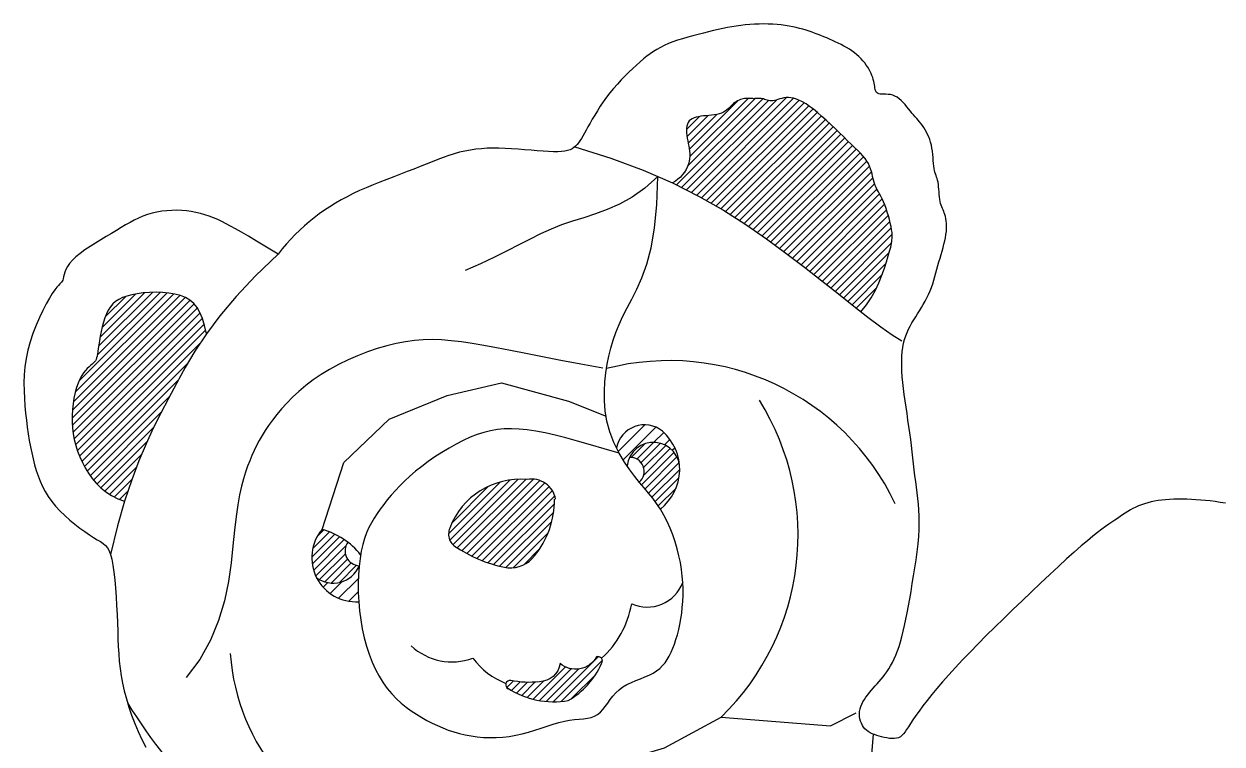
# Model space of a CAD drawing. Header units: millimetres. Extents: x 6388 to 59789, y -18725 to 8137.
# Drawn here: x 40283.4 to 40556.2, y -16381.7 to -16217.7 of the extents above; entities that cross this region are included whole.
import ezdxf

# ---------------------------------------------------------------- set-up
doc = ezdxf.new("R2010")
doc.units = ezdxf.units.MM
pattern_1 = [(45, (-152.8320806000847, 290.8701644989051), (-0.8624439988776083, 0.8624439988776086), [])]
pattern_2 = [(45, (-152.8320806000847, 290.8701644989051), (-1.509276998035815, 1.509276998035815), [])]

# ---------------------------------------------------------------- blocks, each defined once
blk = doc.blocks.new('A$C1FBB05FF')
h = blk.add_hatch()
h.set_pattern_fill('ANSI31', color=256, scale=9.75744, style=0)
h.set_pattern_definition(pattern_1)
h.paths.add_polyline_path([(224.5822973137037, 678.8932150138935), (229.2866271657331, 675.6317440631974), (233.7103172070856, 672.3713268017818), (237.9216092732895, 669.149927255341), (241.9167478840027, 666.0203426160442), (245.6739782298973, 663.0390783676994), (249.1715455016674, 660.2626399940782), (250.7796201958263, 659.0050864865261), (252.0476361723631, 660.5395886216938), (253.1498299171872, 662.1824980444362), (254.0994956349314, 663.8871754980573), (254.909927530236, 665.6069817258467), (255.5944198077414, 667.2952774711084), (256.1662666720731, 668.9054234771247), (256.6387623278715, 670.3907804871997), (257.0252009797769, 671.7047092446301), (257.337289673138, 672.8146596819352), (257.5803868161529, 673.7444384885457), (257.7582636577645, 674.5319415431222), (257.8746914468793, 675.2150647243252), (257.9334414324258, 675.8317039108006), (257.9382848633322, 676.4197549812088), (257.8929929885198, 677.0171138142105), (257.8013370569097, 677.661676288466), (257.6672731798899, 678.3815503601581), (257.4954969187093, 679.1656922955881), (257.2908886970836, 679.9932704386156), (257.0583289387214, 680.8434531330568), (256.8026980673385, 681.6954087227568), (256.5288765066507, 682.5283055515683), (256.2417446803593, 683.3213119633219), (255.9461830121945, 684.0535963018556), (255.6470719267381, 684.7101627304146), (255.3492918520787, 685.2993586898447), (255.0577232171781, 685.8353674404134), (254.7772464510199, 686.3323722423738), (254.5127419825512, 686.8045563559936), (254.2690902407558, 687.2661030415111), (254.051171654588, 687.731195559194), (253.8638666530242, 688.21401716931), (253.7090238843448, 688.7255008008287), (253.5763648741486, 689.2635780575947), (253.4525793673383, 689.8229302121908), (253.3243571088387, 690.3982385371637), (253.1783878435599, 690.9841843051036), (253.0013613164047, 691.5754487885788), (252.7799672722904, 692.1667132601651), (252.5008954561345, 692.7526589924164), (252.1531279331466, 693.3306266201398), (251.7348160498004, 693.9085942270394), (251.2464034728473, 694.4971992590581), (250.6883338690459, 695.1070791621387), (250.0610509051767, 695.7488713821949), (249.364998247991, 696.4332133651842), (248.6006195642403, 697.1707425570567), (247.7683585207269, 697.9720964037042), (246.8711729466231, 698.8423720162245), (245.9220773209454, 699.7645051661602), (244.9366002851239, 700.7158912901941), (243.9302704806178, 701.6739258249945), (242.91861654885, 702.6160042072588), (241.9171671312724, 703.519521873648), (240.9414508693299, 704.3618742608523), (240.0069964044669, 705.1204568055473), (239.1262266503545, 705.7772449535769), (238.2991416096193, 706.3325341874952), (237.5226355571358, 706.7911999990174), (236.793602767757, 707.1581178798588), (236.1089375163501, 707.4381633217345), (235.4655340777754, 707.6362118163597), (234.8602867269074, 707.757138855457), (234.2900897385989, 707.8058199307488), (233.7520592254805, 707.7888295704543), (233.2441986512131, 707.7195384489387), (232.7647333172135, 707.6130162770496), (232.3118885249205, 707.484332765649), (231.8838895757362, 707.3485576256135), (231.4789617710994, 707.220760567805), (231.0953304124341, 707.116011303071), (230.7312208011499, 707.0493795422954), (230.384932183144, 707.0317243418176), (230.0550595821333, 707.0570621399893), (229.7402719663078, 707.1151987206249), (229.4392383038648, 707.1959398675535), (229.1506275629727, 707.2890913646115), (228.8731087118285, 707.3844589956134), (228.6053507186152, 707.4718485443955), (228.34602255153, 707.5410657947868), (228.0937931796216, 707.5845020202178), (227.84733157546, 707.6048904525596), (227.6053067124958, 707.6075498133068), (227.3663875641505, 707.5977988239247), (227.1292431038819, 707.580956205893), (226.8925423051187, 707.5623406807135), (226.6549541413115, 707.5472709698442), (226.4151475858889, 707.5410657947868), (226.1718655585137, 707.547344840983), (225.9241467636821, 707.5629316497652), (225.6711038521025, 707.5829507264498), (225.4118494744907, 707.6025265763528), (225.1454962815624, 707.6167837047615), (224.8711569240186, 707.6208466170065), (224.587944052575, 707.6098398183894), (224.2949703179402, 707.5788878142121), (223.9919399379069, 707.5238538211051), (223.6809233985114, 707.4435559009653), (223.3645827528744, 707.3375508269964), (223.045580054124, 707.2053953724171), (222.7265773553736, 707.046646310424), (222.4102367097439, 706.8608604142355), (222.0992201703484, 706.6475944570557), (221.7961897903078, 706.4064052121103), (221.5019589753283, 706.1384746174881), (221.2099465414576, 705.8514852708977), (220.9117226573071, 705.5547449349178), (220.59885749151, 705.2575613721492), (220.2629212126922, 704.9692423451779), (219.8954839894795, 704.6990956166046), (219.488115990498, 704.4564289490227), (219.0323873843809, 704.2505501050182), (218.5231959043813, 704.0878120024136), (217.9687495423786, 703.9627481799398), (217.3805838548797, 703.8669373315643), (216.7702343983983, 703.791958151247), (216.1492367294341, 703.7293893329479), (215.5291264045154, 703.6708095706344), (214.9214389801346, 703.6077975582593), (214.3377100128055, 703.5319319897972), (213.788217980451, 703.4353825267681), (213.2782130466003, 703.3126827009692), (212.8116882961695, 703.1589570117576), (212.3926368141038, 702.9693299584978), (212.0250516853412, 702.7389260405471), (211.7129259947978, 702.4628697572698), (211.4602528274118, 702.1362856080159), (211.2710252681136, 701.7542980921571), (211.1471659149174, 701.3143955872438), (211.0823154181126, 700.8235219836279), (211.0680439410789, 700.29098504984), (211.095921647182, 699.7260925544251), (211.1575186997943, 699.1381522659285), (211.2444052622886, 698.5364719528807), (211.3481514980449, 697.930359383834), (211.4603275704285, 697.329122327319), (211.572281805049, 696.739852415958), (211.6744751764854, 696.1607767386085), (211.7571468215392, 695.58790624822), (211.8105358770408, 695.017251897727), (211.8248814797917, 694.4448246400789), (211.7904227666004, 693.8666354282104), (211.6973988742902, 693.2786952150564), (211.5360489396626, 692.677014953566), (211.2991684450317, 692.0604398685318), (210.9897782546686, 691.4391522721198), (210.613455578321, 690.8261687483828), (210.1757776257582, 690.2345058813444), (209.6823216067351, 689.6771802550284), (209.138664731021, 689.1672084534875), (208.5503842083635, 688.7176070607384), (207.9230572485321, 688.3413926608191), (213.9867535196026, 685.2822950467889), (219.511086486491, 682.1214839197855)])
h = blk.add_hatch()
h.set_pattern_fill('ANSI31', color=256, scale=9.75744, style=0)
h.set_pattern_definition(pattern_1)
h.paths.add_polyline_path([(76.3894922768377, 647.6994769036974), (76.03545279851824, 647.325634482564), (75.74301542456669, 647.0689236635881), (75.40183844933199, 646.7883024488401), (75.02236606970109, 646.4668161814916), (74.61504248257552, 646.0875102047139), (74.19031188485678, 645.633429861693), (73.75861847345368, 645.087620495593), (73.3304064452459, 644.4331274495926), (72.91611999714951, 643.6529960668704), (72.52576815096108, 642.7362855216925), (72.16761922813748, 641.6961103126741), (71.84950637503789, 640.5515987695326), (71.57926273802877, 639.3218792219632), (71.36472146346932, 638.0260799996831), (71.21371569771145, 636.6833294323951), (71.13407858712162, 635.3127558498163), (71.1336432780663, 633.9334875816494), (71.21871980627475, 632.5617909537759), (71.38952576498559, 631.2024842768078), (71.64475563680026, 629.8575238575359), (71.98310390434926, 628.5288660027363), (72.40326505023404, 627.2184670192073), (72.90393355706328, 625.9282832137178), (73.48380390745297, 624.6602708930659), (74.14157058401179, 623.4163863640351), (74.87801742745069, 622.2010012298706), (75.70228571088956, 621.0281482797218), (76.62560606554325, 619.9142755991925), (77.65920912262663, 618.8758312738864), (78.81432551336184, 617.9292633894001), (80.10218586896372, 617.0910200313592), (81.53402082064713, 616.3775492853601), (83.12106099962693, 615.805299237014), (84.72865267978341, 620.7149449852659), (86.34576906332222, 625.0373734263339), (87.98110878925945, 628.9112136909534), (89.6433704966039, 632.4750949098598), (91.34125282438617, 635.8676462137737), (93.0834544116151, 639.2274967334452), (94.89511433737061, 642.6748160402858), (96.86713344103191, 646.2559354684272), (99.10685300199839, 649.9987267927063), (101.7216142997131, 653.931061787931), (101.316283311513, 655.84030378014), (100.8371416524024, 657.4680097869204), (100.2740939931173, 658.8385003637886), (99.61704500441556, 659.9760960662461), (98.85589935704047, 660.905117449809), (97.98056172174256, 661.6498850699645), (96.98093676927965, 662.234719482236), (95.84692917039501, 662.683941242125), (94.57625486188772, 663.0190492281326), (93.19787484476547, 663.2502556107138), (91.74856138609903, 663.3849508833373), (90.26508675293735, 663.4305255394502), (88.78422321234393, 663.394370072514), (87.342743031375, 663.2838749759903), (85.97741847709403, 663.1064307433335), (84.72502181655727, 662.869427868005), (83.61409325880231, 662.5779382576002), (82.64024478074862, 662.2277594763582), (81.79085630129703, 661.8123705026446), (81.05330773934111, 661.3252503148178), (80.41497901377443, 660.7598778912725), (79.86325004349783, 660.1097322103815), (79.38550074740488, 659.3682922505031), (78.96911104439641, 658.5290369900249), (78.60298396967846, 657.5915316927712), (78.28211502373597, 656.5796867644458), (78.00302282335906, 655.5234988961893), (77.76222598533786, 654.4529647791715), (77.55624312647706, 653.398081104533), (77.38159286356677, 652.3888445634439), (77.2347938134044, 651.4552518470446), (77.11236459278007, 650.627299646505), (77.00973587726185, 649.9270145180562), (76.91798657751497, 649.3445424783786), (76.82710766296805, 648.8620594092135), (76.67666462473426, 648.2599142572217)])
h = blk.add_hatch()
h.set_pattern_fill('ANSI31', color=256, scale=17.07552, style=0)
h.set_pattern_definition(pattern_2)
h.paths.add_polyline_path([(195.1267209268117, 627.9809501151176), (195.7390489582613, 626.7497826689942), (196.9604053335861, 624.7184031184806), (197.5505744150869, 623.8429724879024, -0.8936376076474748), (209.4924748402627, 623.9630424367278, 0.1959474522469344), (205.5971473326936, 631.7835648294931, 0.5627393914861094)])
h = blk.add_hatch()
h.set_pattern_fill('ANSI31', color=256, scale=9.75744, style=0)
h.set_pattern_definition(pattern_1)
h.paths.add_polyline_path([(200.3130540579441, 620.1633322184061), (200.3723258544051, 620.0900215175279), (201.420550383722, 618.8546860959905), (202.4217173696234, 617.6825162781242), (203.3743169793524, 616.5191738924987), (204.2768393801307, 615.3103207676686), (205.1274890101631, 614.0131578967193, 0.2492481817465501), (209.49247484027, 623.9630424366551, 0.7513221900297209), (198.0965504876731, 625.8001221062659, -0.7142857502801714)])
h = blk.add_hatch()
h.set_pattern_fill('ANSI31', color=256, scale=9.75744, style=0)
h.set_pattern_definition(pattern_1)
edge = h.paths.add_edge_path()
edge.add_arc((175.8580244429982, 615.3799017965214), 5.470739570081133, 9.247015317849367, 101.2215044391832)
edge.add_arc((173.2221647566593, 603.6828620479134), 17.13538074430854, 84.73883540713861, 159.4214850522985)
edge.add_arc((160.3331185126537, 608.3179729534264), 3.444869040127231, 156.2426402108164, 246.7997604207141)
edge.add_arc((175.2991737493937, 629.6703678281344), 29.45524203326173, 236.3465857675339, 260.4388091041178)
edge.add_arc((170.838542766772, 607.7714625374698), 7.160205684325762, 266.5417706323042, 321.7060563603913)
edge.add_arc((160.1775448129033, 616.3948308896142), 20.87189493780488, 321.2629845837716, 359.6271291541501)
h = blk.add_hatch()
h.set_pattern_fill('ANSI31', color=256, scale=9.75744, style=0)
h.set_pattern_definition(pattern_1)
h.paths.add_polyline_path([(126.8236777687562, 598.3866886671458, 0.4740651728653431), (136.5215211936084, 600.9471165874056), (136.5416369961385, 601.1204593540679, -0.5957954414158416), (133.9560355163485, 606.4695683380196, 0.1000893543782242), (128.0655413525892, 609.3666307860258, 0.3000361602953768)])
h = blk.add_hatch()
h.set_pattern_fill('ANSI31', color=256, scale=17.07552, style=0)
h.set_pattern_definition(pattern_2)
h.paths.add_polyline_path([(126.8236777687562, 598.3866886671385, 0.3000361602952227), (136.426945445266, 592.9205562110001), (136.3329063844212, 595.002083000807), (136.3194721043474, 597.0497899794063), (136.3834184318257, 599.0395201678984), (136.5215211936084, 600.9471165874129, -0.4740651728651628)])
h = blk.add_hatch()
h.set_pattern_fill('ANSI31', color=256, scale=9.75744, style=0)
h.set_pattern_definition(pattern_1)
edge = h.paths.add_edge_path()
edge.add_arc((180.8968501533018, 589.4632222649954), 19.34727522963821, 236.8980514252857, 279.7000403784676)
edge.add_arc((174.8680816680117, 586.3895088273425), 18.49812679858477, 300.1414781529096, 335.8264359778352)
edge.add_arc((190.9376147061922, 579.40402185248), 0.9989784787466327, 323.8331682009857, 471.9731181232115)
edge.add_arc((185.812952892671, 582.9511390780739), 5.42576117939489, 229.6770923990287, 331.1177268995355, ccw=False)
edge.add_arc((177.4502815372692, 579.587838933831), 4.912939365775809, 271.4625665354565, 350.9433235432353, ccw=False)
edge.add_arc((175.211727284946, 594.2060330891865), 19.6720848681471, 257.8184574921926, 276.90178723764296, ccw=False)
edge.add_arc((170.886425115561, 574.0006108469438), 0.9917124340258515, 79.87747541430375, 247.0245601859211)
for points in [[(118.0779024464282, 672.1132739748573), (115.4076882654408, 673.7148532071442), (113.1660448314942, 675.0587187192359), (111.2913154428243, 676.1773681276027), (109.7218433976668, 677.103299048722), (108.3959719942504, 677.8690090990785), (107.2520445308037, 678.5069958951353), (106.2284043055624, 679.0497570533771), (105.2633946167552, 679.5297901902741), (104.3050674885671, 679.9736728142962), (103.3403098490089, 680.3843020018685), (102.3657173520405, 680.7586547214378), (101.3778856516292, 681.093707941407), (100.3734104017276, 681.386438630223), (99.34888725629571, 681.6338237562959), (98.30091186930804, 681.8328402880579), (97.22607989471726, 681.9804651939412), (96.1230674264225, 682.0740533215721), (94.99887231807952, 682.1124710354416), (93.86257286326872, 682.0949625792564), (92.72324735557777, 682.0207721967017), (91.58997408858704, 681.8891441314845), (90.47183135589148, 681.6993226272971), (89.37789745107148, 681.4505519278464), (88.31725066771469, 681.1420762768175), (87.29506058686093, 680.7738956752801), (86.30086193934403, 680.3490331537541), (85.32028074345726, 679.8712675000934), (84.33894301747205, 679.3443775021951), (83.34247477968893, 678.7721419479203), (82.31650204839389, 678.158339625159), (81.2466508418729, 677.5067493217721), (80.11854717841197, 676.8211498256424), (78.92550841305638, 676.105697807041), (77.69161724783771, 675.366061465822), (76.4486477215687, 674.6082868842277), (75.22837387303298, 673.8384201445006), (74.06256974102871, 673.0625073288975), (72.98300936436863, 672.2865945196609), (72.02146678182908, 671.5167277990404), (71.20971603220823, 670.7589532492711), (70.56994850921183, 670.0199467495331), (70.08602502611029, 669.3089033666547), (69.73222375107434, 668.6356479644019), (69.48282285228197, 668.0100054065188), (69.31210049789661, 667.4418005567713), (69.19433485610352, 666.940858278911), (69.10380409506615, 666.5170034366893), (69.01478638295521, 666.180060893872), (68.90420772451762, 665.93078640569), (68.75958547075425, 665.733659293328), (68.57108480923489, 665.5440897694498), (68.32887092753663, 665.3174880467268), (68.02310901322926, 665.0092643378084), (67.64396425387531, 664.5748288553732), (67.18160183705186, 663.9695918120779), (66.6261869503287, 663.1489634205864), (65.97456741124915, 662.0815796776515), (65.25032155721419, 660.7889797164098), (64.48371035560558, 659.3059284540577), (63.70499477379053, 657.6671908078206), (62.94443577915081, 655.907531694902), (62.23229433905362, 654.06171603252), (61.59883142088074, 652.1645087378856), (61.07430799200665, 650.2506747282168), (60.68141977889172, 648.349814567955), (60.41260154439078, 646.4708714104781), (60.25272281042999, 644.6176240563946), (60.18665309894277, 642.7938513063054), (60.19926193186984, 641.0033319608337), (60.27541883115191, 639.2498448205806), (60.39999331870786, 637.5371686861472), (60.55785491648567, 635.8690823581564), (60.73664706383715, 634.2484829162131), (60.93510886978038, 632.6747405559727), (61.15475336075906, 631.1463437521088), (61.39709356320964, 629.6617809792806), (61.66364250357583, 628.2195407121399), (61.95591320829408, 626.8181114253748), (62.27541870381538, 625.4559815936227), (62.62367201656161, 624.1316396915572), (63.003699229419, 622.8434482365919), (63.42457865096367, 621.589265917064), (63.89690164619242, 620.3668254640797), (64.43125958013115, 619.1738596087307), (65.0382438177694, 618.0081010821086), (65.72844572412578, 616.8672826153124), (66.51245666419709, 615.7491369394265), (67.40086800300924, 614.6513967855644), (68.39746238161752, 613.5741881194554), (69.47878754534031, 612.5272098454807), (70.61458251556905, 611.5225541026739), (71.77458631366608, 610.5723130300612), (72.92853796103009, 609.6885787666615), (74.04617647902342, 608.8834434515084), (75.0972408890375, 608.1689992236352), (76.0514702124492, 607.5573382220682), (76.88566436377005, 607.050349839672), (77.60486683007184, 606.6091124847298), (78.22118199155375, 606.1845018193635), (78.7467142284222, 605.7273935056874), (79.19356792087638, 605.1886632058231), (79.5738474491227, 604.5191865818924), (79.89965719336033, 603.669839296017), (80.1831015337957, 602.5914970103113), (80.43451963062398, 601.2511582463703), (80.6571897640315, 599.6803129636246), (80.85262499418604, 597.9265739809998), (81.02233838126267, 596.0375541173926), (81.16784298545099, 594.0608661917286), (81.29065186691878, 592.0441230228971), (81.39227808583382, 590.0349374298166), (81.474234702393, 588.0809222313983), (81.54002269193006, 586.2183516992445), (81.60109469049348, 584.4381459157448), (81.67089124930499, 582.7198864159727), (81.76285291957902, 581.043154735009), (81.8904202525373, 579.3875324079345), (82.06703379940154, 577.7326009698372), (82.30613411137892, 576.0579419557835), (82.62116173969116, 574.3431369008686), (83.02252097379824, 572.5736618254887), (83.50847105603316, 570.7585706914324), (84.07423496698902, 568.9128119458037), (84.7150356872371, 567.0513340356993), (85.4260961973705, 565.1890854082376), (86.20263947796047, 563.3410145105227), (87.03988850958558, 561.5220697896657), (87.93306627283164, 559.7471996927634)], [(333.8163748817169, 615.3459461006933), (332.646860997178, 615.5506589537908), (331.4991360675631, 615.7232396795371), (330.3721625192993, 615.8667978353551), (329.2649027788284, 615.9844429786681), (328.1763192725775, 616.0792846669065), (327.1053744269811, 616.1544324574934), (326.0515494552674, 616.2123048947396), (325.0164007177736, 616.252556470492), (324.0020033616311, 616.2741506634993), (323.010432533978, 616.2760509524815), (322.0437633819456, 616.25722081618), (321.1040710526649, 616.2166237333367), (320.1934306932599, 616.1532231826859), (319.313917450876, 616.0659826429546), (318.4670876858581, 615.954038347496), (317.6524226114125, 615.817217548065), (316.8688846539808, 615.6555202510281), (316.1154362400048, 615.4689464627518), (315.3910397959044, 615.2574961896025), (314.6946577481212, 615.0211694379468), (314.0252525230899, 614.7599662141511), (313.3817865472447, 614.4738865245818), (312.7623576061233, 614.1632758805717), (312.1616049217264, 613.8298618133194), (311.5733030751289, 613.4757173589751), (310.9912266474421, 613.102915553718), (310.4091502197552, 612.7135294336986), (309.8208483731578, 612.3096320350814), (309.2200956887536, 611.8932963940242), (308.6006667476395, 611.466595546699), (307.9539151352874, 611.0271109424139), (307.2615104547149, 610.5544576831526), (306.5027013133222, 610.0237592840276), (305.6567363185095, 609.4101392601733), (304.7028640776771, 608.6887211267167), (303.6203331982251, 607.8346283987848), (302.3883922875466, 606.8229845914975), (300.986289953049, 605.6289132200036), (299.4015753587883, 604.2365209741474), (297.6549998955015, 602.6658472427589), (295.7756155105744, 600.945914589407), (293.7924741513925, 599.1057455776463), (291.7346277653633, 597.1743627710457), (289.6311282998649, 595.1807887331597), (287.5110277022904, 593.1540460275573), (285.4033779200399, 591.1231572178003), (283.3339452639921, 589.113344294783), (281.3153534990124, 587.1346269587593), (279.3569407534596, 585.1932243373158), (277.4680451556851, 583.2953555580316), (275.6580048340475, 581.4472397484933), (273.9361579169054, 579.6550960362802), (272.3118425326174, 577.925143548986), (270.7943968095424, 576.2636014141899), (269.3912566653235, 574.6763432513253), (268.1022491747863, 573.1678606472342), (266.9252992020411, 571.7422996806054), (265.8583316112054, 570.4038064301349), (264.8992712663967, 569.1565269745042), (264.0460430317107, 568.0046073924022), (263.2965717712796, 566.9521937625323), (262.6487823492134, 566.0034321635685), (262.0976598472189, 565.1610866479823), (261.6264302174168, 564.4223931633023), (261.2153796295388, 563.7832056308544), (260.8447942532875, 563.239377971935), (260.4949602583947, 562.7867641078556), (260.1461638145774, 562.4212179599344), (259.7786910915529, 562.1385934494756), (259.3728282590455, 561.9347444977902), (258.9138764106829, 561.8048340109453), (258.4071963357201, 561.7412608340819), (257.8631637473372, 561.7357327970676), (257.2921543586854, 561.7799577297992), (256.7045438829446, 561.8656434621662), (256.1107080332804, 561.9844978240508), (255.5210225228657, 562.1282286453425), (254.9458630648587, 562.2885437559307), (254.3942219410164, 562.4593967828332), (253.8695577073886, 562.6437245416018), (253.3739454886309, 562.8467096449313), (252.9094604093771, 563.0735347054942), (252.4781775942683, 563.3293823359927), (252.0821721679458, 563.6194351491067), (251.7235192550579, 563.9488757575164), (251.4042939802312, 564.3228867739235), (251.1267443970501, 564.7445777674147), (250.8938102747779, 565.2087661327314), (250.708604311636, 565.7081962210286), (250.5742392058237, 566.2356123834543), (250.4938276555549, 566.7837589711708), (250.4704823590218, 567.3453803353113), (250.507316014453, 567.9132208270385), (250.6074413200331, 568.4800247974999), (250.7722416978286, 569.0397458726657), (250.9961834652568, 569.5911747777063), (251.2720036635801, 570.1343115126438), (251.5924393340611, 570.6691560774634), (251.9502275179766, 571.1957084721726), (252.3381052565892, 571.7139686967712), (252.748809591154, 572.223936751252), (253.175077562948, 572.7256126356224), (253.6105108466145, 573.2200328700856), (254.0521696504074, 573.712380055651), (254.4979788159253, 574.2088733135388), (254.9458631848102, 574.715731764969), (255.3937475986677, 575.2391745311616), (255.83955689914, 575.7854207333294), (256.2812159278328, 576.3606894926925), (256.7166495263737, 576.9711999304709), (257.143955469066, 577.6229984153979), (257.5619232609097, 578.3214403062811), (257.9695153395878, 579.0717082094416), (258.3656941427762, 579.8789847311855), (258.7494221081579, 580.7484524778483), (259.1196616734014, 581.685294055751), (259.4753752762044, 582.6946920711998), (259.8155253542282, 583.7818291305302), (260.1397660552539, 584.9506785652411), (260.45051836739, 586.2003766076305), (260.7508949888506, 587.5288502151525), (261.0440086178423, 588.9340263452905), (261.3329719525645, 590.4138319555059), (261.6208976912385, 591.966194003282), (261.9108985320563, 593.5890394460803), (262.2060871732392, 595.280295241384), (262.5075011770896, 597.0347787849823), (262.8078775624017, 598.8348692260042), (263.097878212051, 600.6598361518991), (263.3681650089275, 602.4889491501162), (263.6093998359283, 604.3014778081051), (263.8122445759291, 606.0766917133224), (263.9673611118269, 607.7938604532173), (264.0654113265045, 609.4322536152395), (264.1001698104374, 610.9771871577032), (264.0778619843913, 612.438162522325), (264.0078259767324, 613.8307275217303), (263.899399915812, 615.1704299684934), (263.7619219299959, 616.4728176752178), (263.6047301476356, 617.7534384544924), (263.4371626970824, 619.0278401189134), (263.2685577067023, 620.3115704810771), (263.1061781633398, 621.6174132968736), (262.9489864878124, 622.947096095384), (262.7938699594088, 624.2995823489691), (262.6377158574469, 625.6738355299967), (262.4774114612155, 627.0688191108493), (262.3098440500253, 628.4834965638802), (262.1319009031722, 629.9168313614718), (261.9404692999669, 631.3677869759849), (261.7339928781803, 632.834117609229), (261.5171407094895, 634.3087403807513), (261.2961382240464, 635.7833631395406), (261.0772108520032, 637.2496937345859), (260.8665840234971, 638.699440014876), (260.6704831686875, 640.1243098293853), (260.4951337177263, 641.5160110271099), (260.3467611007582, 642.8662514570387), (260.2308990322344, 644.1679482376494), (260.1503143637383, 645.4188555654473), (260.1070822311594, 646.6179369064484), (260.1032777703804, 647.7641557266397), (260.1409761172981, 648.8564754920299), (260.2222524078024, 649.8938596686203), (260.3491817777613, 650.8752717224124), (260.5238393630716, 651.799675119415), (260.747089800876, 652.6675881107076), (261.0149557333352, 653.485748087689), (261.3222493038629, 654.2624472268435), (261.6637826558799, 655.0059777046481), (262.0343679327925, 655.7246316975725), (262.4288172780216, 656.4267013821081), (262.841942834988, 657.1204789347321), (263.268556747098, 657.814256531914), (263.703471161527, 658.5151170721583), (264.141498240424, 659.2253063419703), (264.5774501496999, 659.9458608498899), (265.006139055251, 660.6778171044498), (265.4223771230027, 661.4222116141755), (265.8209765188512, 662.1800808875996), (266.1967494087003, 662.9524614332622), (266.5445079584606, 663.7403897596814), (266.8607936139379, 664.5442113644021), (267.149064940575, 665.3615077009963), (267.4145097837099, 666.1891692120334), (267.6623159886731, 667.0240863400832), (267.8976714008095, 667.8631495277223), (268.125763865457, 668.7032492175276), (268.3517812279533, 669.5412758520761), (268.5809113336436, 670.3741198739299), (268.816439815273, 671.1988444792223), (269.0540434552822, 672.0132038782394), (269.2874968235119, 672.8151250348164), (269.5105744898246, 673.6025349127958), (269.7170510240685, 674.3733604760127), (269.9007009960842, 675.125528688317), (270.0552989757271, 675.8569665135292), (270.1746195328451, 676.5656009154991), (270.2540250377351, 677.2492646256796), (270.2952290624235, 677.9054134459511), (270.3015329794143, 678.5314089458188), (270.2762381611683, 679.1246126948026), (270.222645980175, 679.682386262386), (270.1440578089168, 680.2020912180888), (270.0437750198762, 680.681089131409), (269.9250989855354, 681.1167415718446), (269.7915826065873, 681.5090799406535), (269.6477848965878, 681.868814966052), (269.4985163973106, 682.2093272079874), (269.3485876505219, 682.5439972264357), (269.2028091980028, 682.8862055813443), (269.0659915815195, 683.2493328326818), (268.9429453428311, 683.6467595404029), (268.838481023733, 684.0918662644763), (268.7556798860751, 684.5932121673031), (268.6907060720987, 685.1400708211149), (268.6379944441433, 685.7168944005753), (268.5919798645627, 686.308135080355), (268.547097195682, 686.8982450351323), (268.4977812998404, 687.4716764395853), (268.4384670393847, 688.012881468363), (268.3635892766397, 688.5063122961656), (268.2693907569046, 688.9418706867218), (268.1593457572089, 689.3312567600587), (268.038736437542, 689.6916202252542), (267.912844957893, 690.0401107914295), (267.7869534782367, 690.3938781676625), (267.6663441585697, 690.7700720630528), (267.556299158874, 691.1858421866855), (267.462100639139, 691.6583382476674), (267.3869399024697, 692.1996529908865), (267.3256448245229, 692.8016513044568), (267.2709524240563, 693.4511411123021), (267.2155997198643, 694.1349303383395), (267.1523237307119, 694.839826906471), (267.0738614753791, 695.5526387406353), (266.9729499726309, 696.2601737647346), (266.8423262412471, 696.9492399026858), (266.6765980687487, 697.6089536907748), (266.4778563176224, 698.2376661147064), (266.2500626191031, 698.8360367725691), (265.9971786044262, 699.4047252624223), (265.7231659048266, 699.9443911823546), (265.4319861515469, 700.4556941304254), (265.1276009758076, 700.939293704716), (264.8139720088438, 701.3958495033003), (264.4942905631542, 701.8271204660487), (264.1686666762325, 702.2392629000169), (263.8364400668361, 702.6395324540499), (263.4969504537294, 703.0351847769998), (263.1495375556551, 703.4334755177115), (262.7935410913851, 703.8416603250298), (262.4283007796694, 704.2669948478142), (262.0531563392578, 704.7167347349096), (261.6673374476668, 705.1943978777199), (261.2696336173904, 705.688551137915), (260.8587243196744, 706.1840236197313), (260.4332890257792, 706.6656444273904), (259.9920072069363, 707.1182426651139), (259.5335583344131, 707.5266474371456), (259.0566218794484, 707.8756878476997), (258.5598773132951, 708.1501930010054), (258.0442050090642, 708.3404887028519), (257.5192889473474, 708.4588875652189), (256.9970140106088, 708.5231989016393), (256.4892650813053, 708.5512320256457), (256.0079270418864, 708.5607962507784), (255.5648847748162, 708.56970089057), (255.1720231625513, 708.5957552585533), (254.8412270875488, 708.6567686682611), (254.5805298497871, 708.7669226088183), (254.3825584192818, 708.9258872716164), (254.2360881835775, 709.1297050236608), (254.1298945302115, 709.3744182319278), (254.0527528467355, 709.656069263423), (253.9934385206798, 709.9707004851152), (253.9407269395815, 710.31435426401), (253.8833934909926, 710.683072967091), (253.8116441474413, 711.0732287656865), (253.7214072214556, 711.4825130484969), (253.6100416105401, 711.9089470085746), (253.474906212221, 712.3505518389575), (253.31335992401, 712.8053487326833), (253.1227616434335, 713.2713588828119), (252.9004702679958, 713.7466034823738), (252.6438446952161, 714.2291037244213), (252.3507940551135, 714.7166609327833), (252.0214284076719, 715.2061969544666), (251.6564080453827, 715.6944137672763), (251.2563932607445, 716.1780133489956), (250.8220443462342, 716.6536976774223), (250.3540215943431, 717.1181687303615), (249.8529852975626, 717.5681284856037), (249.319595748384, 718.0002789209393), (248.7551735055386, 718.4120915526801), (248.1636801927743, 718.8041160512075), (247.5497377000647, 719.177671625388), (246.9179679174122, 719.5340774841097), (246.27299273479, 719.8746528362535), (245.6194340421935, 720.2007168907003), (244.9619137296104, 720.5135888563236), (244.3050536870214, 720.814587942019), (243.6522653075444, 721.1049234236489), (243.0021179968171, 721.3853648450386), (242.3519706636071, 721.6565718169804), (241.6991822166601, 721.9192039502959), (241.0411115647439, 722.173920855792), (240.3751176166334, 722.4213821442609), (239.6985592810743, 722.6622474265314), (239.0087954668343, 722.8971763133959), (238.3030750414182, 723.1262787431697), (237.5782067073451, 723.3474659642307), (236.8308891258639, 723.5580995524288), (236.0578209582236, 723.755541083643), (235.2557008656804, 723.9371521337525), (234.4212275094906, 724.1002942786072), (233.5510995509103, 724.2423290941006), (232.6420156511958, 724.3606181560826), (231.6924351878406, 724.4529627777956), (230.7078604033377, 724.5189232218763), (229.6955542564174, 724.5584994883175), (228.6627797058245, 724.5716915771336), (227.6167997102821, 724.5584994883175), (226.5648772285349, 724.5189232218763), (225.514275219306, 724.4529627777956), (224.4722566413329, 724.3606181560826), (223.4436634671147, 724.2421092259538), (222.4236537241595, 724.0985353334327), (221.4049644537226, 723.9312156937813), (220.3803326970738, 723.7414695222396), (219.3424954954826, 723.5306160340624), (218.2841898902116, 723.2999744444896), (217.1981529225304, 723.050863968776), (216.0771216336943, 722.7846038221687), (214.9176846418413, 722.5022933496439), (213.7318368725537, 722.2041524150991), (212.5354248282747, 721.8901810121824), (211.3442950114477, 721.5603791345129), (210.1742939245305, 721.2147467757313), (209.0412680699665, 720.8532839294712), (207.9610639501989, 720.4759905893661), (206.9495280676783, 720.0828667490423), (206.0172247554874, 719.6730329316779), (205.1535896693022, 719.2420917785785), (204.3427762954161, 718.7847664605724), (203.5689381201591, 718.2957801485172), (202.8162286298102, 717.7698560132412), (202.0688013106992, 717.2017172255873), (201.3108096491269, 716.5860869563912), (200.5264071314014, 715.9176883764958), (199.7041490531847, 715.19289366679), (198.8501979475914, 714.414671048311), (197.9751181570682, 713.5876377521417), (197.0894740240838, 712.7164110093654), (196.2038298910993, 711.8056080510869), (195.3287501005761, 710.8598461083675), (194.4747989949828, 709.8837424123121), (193.6525409167662, 708.8819141939894), (192.8708895296586, 707.8601879561174), (192.1321557823831, 706.8292272879116), (191.4369999449627, 705.8009050501933), (190.7860822873772, 704.78709410382), (190.1800630796279, 703.7996673095986), (189.6196025917161, 702.8504975283868), (189.1053610936433, 701.9514576210131), (188.6379988554036, 701.1144204482989), (188.2165254682477, 700.3486204575747), (187.8333478084605, 699.6527384420842), (187.479222073569, 699.0228167815367), (187.1449044611218, 698.4548978556631), (186.8211511686386, 697.9450240441729), (186.4987183936682, 697.4892377268043), (186.1683623337303, 697.0835812832738), (185.8208391863736, 696.724097093298), (185.4459147441303, 696.4075970751146), (185.0293931795459, 696.1339713010166), (184.5560882601712, 695.9038793818181), (184.0108137535644, 695.7179809283116), (183.3783834272763, 695.5769355513185), (182.6436110488503, 695.4814028616383), (181.7913103858446, 695.4320424700782), (180.8062952058026, 695.4295139874521), (179.6800920325113, 695.4726081442495), (178.4310784146583, 695.5526401497264), (177.0843446571453, 695.6590563328427), (175.6649810648887, 695.781303022537), (174.198077942805, 695.9088265477549), (172.7087255957958, 696.0310732374419), (171.222014328785, 696.1374894205583), (169.7630344466743, 696.2175214260424), (168.3515940850266, 696.261934792783), (166.9863727019692, 696.2667718994417), (165.6607675862688, 696.2293943346231), (164.3681760267136, 696.1471636869319), (163.1019953120558, 696.0174415449728), (161.8556227310837, 695.8375894973433), (160.6224555725712, 695.604969132648), (159.3958911252776, 695.3169420394916), (158.1692166311186, 694.9724088813819), (156.9352791444835, 694.576426621461), (155.6868156729033, 694.1355912977597), (154.4165632239165, 693.6564989483304), (153.1172588050467, 693.1457456112039), (151.7816394238253, 692.6099273244254), (150.4024420877759, 692.0556401260474), (148.9724038044369, 691.4894800540933), (147.487783032564, 690.916614005786), (145.9589240358764, 690.3364923149857), (144.3996925293031, 689.7471361747521), (142.8239542277952, 689.1465667781304), (141.2455748462962, 688.5328053181511), (139.6784200997499, 687.9038729878739), (138.1363557030927, 687.2577909803294), (136.6332473712755, 686.5925804885701), (135.1802096820611, 685.9063726386448), (133.7773526645178, 685.1977382886616), (132.4220352105476, 684.4653582297542), (131.1116162120379, 683.7079132530125), (129.8434545608761, 682.9240841495848), (128.6149091489715, 682.1125517105684), (127.4233388682042, 681.2719967270896), (126.2661026104761, 680.4010999902603), (125.1408534044822, 679.4984054866509), (124.0464208261037, 678.5619099845717), (122.9819285880367, 677.5894734477915), (121.9465004029626, 676.5789558400575), (120.9392599835774, 675.5282171251383), (119.9593310425698, 674.4351172667957), (119.0058372926214, 673.2975162287839), (118.0779024464282, 672.1132739748573)], [(250.7796201958263, 659.0050864865261), (252.0476361723631, 660.5395886216938), (253.1498299171872, 662.1824980444362), (254.0994956349314, 663.8871754980573), (254.909927530236, 665.6069817258467), (255.5944198077414, 667.2952774711084), (256.1662666720731, 668.9054234771247), (256.6387623278715, 670.3907804871997), (257.0252009797769, 671.7047092446301), (257.337289673138, 672.8146596819352), (257.5803868161529, 673.744438488553), (257.7582636577645, 674.5319415431222), (257.8746914468793, 675.2150647243252), (257.9334414324258, 675.8317039108006), (257.9382848633322, 676.4197549812088), (257.8929929885198, 677.0171138142105), (257.8013370569097, 677.661676288466), (257.6672731798899, 678.3815503601581), (257.4954969187093, 679.1656922955954), (257.2908886970836, 679.9932704386083), (257.0583289387214, 680.8434531330568), (256.8026980673385, 681.6954087227641), (256.5288765066507, 682.5283055515683), (256.2417446803593, 683.3213119633219), (255.9461830121945, 684.0535963018556), (255.6470719267381, 684.7101627304146), (255.3492918520787, 685.2993586898447), (255.0577232171781, 685.8353674404134), (254.7772464510199, 686.3323722423738), (254.5127419825512, 686.8045563559863), (254.2690902407558, 687.2661030415111), (254.051171654588, 687.731195559194), (253.8638666530242, 688.21401716931), (253.7090238843448, 688.7255008008287), (253.5763648741486, 689.2635780575874), (253.4525793673456, 689.8229302121836), (253.3243571088387, 690.3982385371637), (253.1783878435599, 690.9841843051036), (253.0013613164047, 691.5754487885788), (252.7799672722904, 692.1667132601651), (252.5008954561345, 692.7526589924164), (252.1531279331466, 693.3306266201398), (251.7348160498004, 693.9085942270394), (251.2464034728473, 694.4971992590654), (250.6883338690459, 695.1070791621314), (250.0610509051767, 695.7488713822022), (249.3649982479837, 696.4332133651915), (248.6006195642476, 697.1707425570421), (247.7683585207269, 697.9720964037042), (246.8711729466231, 698.8423720162173), (245.9220773209454, 699.7645051661602), (244.9366002851239, 700.7158912901868), (243.9302704806178, 701.6739258250018), (242.91861654885, 702.6160042072588), (241.9171671312724, 703.5195218736553), (240.9414508693299, 704.3618742608523), (240.0069964044669, 705.1204568055473), (239.1262266503545, 705.7772449535769), (238.2991416096193, 706.3325341874952), (237.5226355571358, 706.7911999990174), (236.793602767757, 707.1581178798588), (236.1089375163501, 707.4381633217345), (235.4655340777754, 707.6362118163597), (234.8602867269074, 707.757138855457), (234.2900897385989, 707.8058199307488), (233.7520592254805, 707.7888295704543), (233.2441986512131, 707.7195384489387), (232.7647333172208, 707.6130162770496), (232.3118885249205, 707.4843327656563), (231.8838895757362, 707.3485576256135), (231.4789617710994, 707.220760567805), (231.0953304124341, 707.116011303071), (230.7312208011499, 707.0493795422954), (230.3849321831367, 707.0317243418176), (230.0550595821333, 707.0570621399893), (229.7402719663078, 707.1151987206249), (229.4392383038576, 707.1959398675535), (229.1506275629727, 707.2890913646115), (228.8731087118285, 707.3844589956134), (228.6053507186152, 707.4718485443955), (228.34602255153, 707.5410657947868), (228.0937931796216, 707.5845020202178), (227.8473315754673, 707.6048904525596), (227.6053067124958, 707.6075498133068), (227.3663875641578, 707.5977988239247), (227.1292431038819, 707.5809562059003), (226.8925423051187, 707.5623406807135), (226.6549541413115, 707.5472709698515), (226.4151475858889, 707.5410657947868), (226.1718655585137, 707.547344840983), (225.9241467636821, 707.5629316497652), (225.6711038521025, 707.5829507264498), (225.4118494744907, 707.6025265763528), (225.1454962815624, 707.6167837047615), (224.8711569240186, 707.6208466170065), (224.587944052575, 707.6098398183894), (224.2949703179402, 707.5788878142121), (223.9919399379069, 707.5238538211051), (223.6809233985114, 707.4435559009653), (223.3645827528817, 707.3375508269964), (223.045580054124, 707.2053953724098), (222.7265773553736, 707.0466463104167), (222.4102367097439, 706.8608604142355), (222.0992201703484, 706.647594457063), (221.7961897903078, 706.4064052121103), (221.5019589753283, 706.1384746174881), (221.2099465414503, 705.8514852708977), (220.9117226573071, 705.5547449349178), (220.59885749151, 705.2575613721492), (220.2629212126922, 704.9692423451852), (219.8954839894795, 704.6990956166119), (219.488115990498, 704.4564289490299), (219.0323873843809, 704.2505501050182), (218.5231959043813, 704.0878120024136), (217.9687495423786, 703.9627481799398), (217.3805838548797, 703.8669373315643), (216.7702343983983, 703.791958151247), (216.1492367294413, 703.7293893329479), (215.5291264045154, 703.6708095706344), (214.9214389801346, 703.6077975582593), (214.3377100128055, 703.5319319897972), (213.788217980451, 703.4353825267681), (213.278213046593, 703.3126827009692), (212.8116882961695, 703.1589570117576), (212.3926368141038, 702.9693299584978), (212.0250516853412, 702.7389260405471), (211.7129259947978, 702.4628697572698), (211.4602528274118, 702.1362856080159), (211.2710252681136, 701.7542980921644), (211.1471659149174, 701.3143955872438), (211.0823154181126, 700.8235219836279), (211.0680439410789, 700.29098504984), (211.095921647182, 699.7260925544324), (211.1575186997943, 699.1381522659285), (211.2444052622959, 698.5364719528807), (211.3481514980449, 697.930359383834), (211.4603275704285, 697.3291223273263), (211.572281805049, 696.739852415958), (211.6744751764854, 696.1607767386085), (211.7571468215465, 695.58790624822), (211.8105358770408, 695.017251897727), (211.8248814797917, 694.4448246400789), (211.7904227666004, 693.8666354282104), (211.6973988742902, 693.2786952150564), (211.5360489396626, 692.677014953566), (211.2991684450317, 692.0604398685318), (210.9897782546686, 691.4391522721198), (210.613455578321, 690.8261687483828), (210.1757776257582, 690.2345058813444), (209.6823216067351, 689.6771802550284), (209.138664731021, 689.1672084534875), (208.5503842083635, 688.7176070607384), (207.9230572485321, 688.3413926608191)], [(185.6333769652483, 696.56584708421), (193.8326101358616, 694.0174244136069), (201.2337565087873, 691.2645210277842), (207.9230572485321, 688.3413926608191), (213.9867535196026, 685.2822950467889), (219.511086486491, 682.1214839197855), (224.5822973137037, 678.8932150138935), (229.2866271657331, 675.6317440631974), (233.7103172070856, 672.3713268017818), (237.9216092732895, 669.149927255341), (241.9167478840027, 666.0203426160515), (245.6739782298973, 663.0390783676994), (249.1715455016674, 660.2626399940782), (252.3876948899851, 657.7475329789668), (255.3006715855445, 655.5502628061731), (257.8887207790176, 653.7273349594616), (260.1300876610912, 652.3352549226329)], [(204.5784068786597, 689.8029568443017), (201.601280691124, 687.1857248700617), (198.6830600151297, 685.1232161191583), (195.827765912938, 683.5154784240076), (193.0394194468099, 682.2625596170183), (190.3220416789918, 681.2645075305991), (187.6796536717375, 680.421369997166), (185.1162764873079, 679.6331948491279), (182.6359311879642, 678.8000299188861), (180.2316915561096, 677.8411987425861), (177.8528422547752, 676.7531276712471), (175.4377206671343, 675.5515187596102), (172.9246641763893, 674.2520740624241), (170.2520101657137, 672.8704956344372), (167.3580960182953, 671.4224855304055), (164.1812591173075, 669.9237458050557), (160.6598368459454, 668.3899785131507)], [(195.7390489582613, 626.7497826690014), (194.5143928953694, 629.2121175612338), (193.6024835708376, 631.6450613894776), (192.9678548541342, 634.0385487543317), (192.5750406147345, 636.3825142564237), (192.3885747220847, 638.6668924963669), (192.3729910456677, 640.8816180747745), (192.4928234549516, 643.0166255922522), (192.7126058193899, 645.061849649428), (193.004126443222, 647.0128614752102), (193.3681913697583, 648.8877788117316), (193.8128610770873, 650.7103560294272), (194.3461960432687, 652.5043474987397), (194.9762567463986, 654.2935075900969), (195.7111036645438, 656.1015906739267), (196.5587972757858, 657.9523511206862), (197.527398058206, 659.8695433007888), (198.6132131442282, 661.895190743373), (199.7655362837104, 664.1443936123251), (200.9219078808601, 666.7505212302276), (202.0198683398703, 669.8469429196557), (202.9969580649558, 673.5670280031991), (203.7907174603097, 678.0441458034329), (204.3386869301467, 683.4116656429396), (204.5784068786597, 689.8029568443017)], [(118.0779024464282, 672.1132739748573), (112.8895614075227, 667.1440465475825), (108.5056272230431, 662.4758498905503), (104.8187586135828, 658.0808122289382), (101.7216142997131, 653.931061787931), (99.10685300199839, 649.9987267927063), (96.86713344102463, 646.2559354684272), (94.89511433737061, 642.6748160402858), (93.08345441160782, 639.2274967334452), (91.34125282438617, 635.867646213781), (89.6433704966039, 632.4750949098598), (87.98110878925945, 628.9112136909534), (86.34576906332222, 625.0373734263339), (84.72865267978341, 620.7149449852659), (83.12106099962693, 615.805299237014), (81.51429538382217, 610.1698070508355), (79.89965719336033, 603.669839296017)], [(101.7216142997131, 653.931061787931), (101.316283311513, 655.84030378014), (100.8371416524024, 657.4680097869204), (100.2740939931173, 658.8385003637886), (99.61704500441556, 659.9760960662461), (98.85589935704047, 660.905117449809), (97.98056172174256, 661.6498850699645), (96.98093676927965, 662.2347194822432), (95.84692917039501, 662.683941242125), (94.57625486188772, 663.0190492281326), (93.19787484476547, 663.2502556107138), (91.74856138609903, 663.38495088333), (90.26508675293735, 663.4305255394502), (88.78422321234393, 663.394370072514), (87.342743031375, 663.2838749759903), (85.97741847709403, 663.1064307433335), (84.72502181655727, 662.869427868005), (83.61409325880231, 662.5779382576075), (82.64024478074862, 662.2277594763582), (81.79085630129703, 661.8123705026374), (81.05330773934111, 661.3252503148178), (80.41497901377443, 660.7598778912798), (79.86325004349783, 660.1097322103815), (79.38550074740488, 659.3682922505031), (78.96911104439641, 658.5290369900249), (78.60298396967846, 657.5915316927712), (78.28211502373597, 656.5796867644458), (78.00302282335178, 655.5234988961965), (77.76222598533786, 654.4529647791715), (77.55624312647706, 653.3980811045403), (77.38159286356677, 652.3888445634439), (77.2347938134044, 651.4552518470446), (77.11236459278007, 650.6272996464977), (77.00973587726185, 649.9270145180562), (76.91798657751497, 649.3445424783786), (76.82710766296805, 648.8620594092135), (76.72709010306426, 648.4617411923173), (76.60792486723221, 648.1257637094532), (76.45960292490781, 647.8363028423701), (76.27211524552695, 647.5755344728168), (76.03545279851824, 647.325634482564), (75.74301542456669, 647.0689236635881), (75.40183844933199, 646.7883024488401), (75.02236606970109, 646.4668161814916), (74.61504248257552, 646.0875102047139), (74.19031188485678, 645.6334298616857), (73.75861847345368, 645.087620495593), (73.3304064452459, 644.4331274495926), (72.91611999714223, 643.6529960668777), (72.52576815096108, 642.7362855216925), (72.16761922813748, 641.6961103126741), (71.84950637504517, 640.5515987695326), (71.57926273803605, 639.3218792219632), (71.36472146346932, 638.0260799996831), (71.21371569771145, 636.6833294323951), (71.13407858712162, 635.3127558498163), (71.1336432780663, 633.9334875816494), (71.21871980627475, 632.5617909537759), (71.38952576498559, 631.2024842768078), (71.64475563680026, 629.8575238575359), (71.98310390434926, 628.5288660027436), (72.40326505023404, 627.2184670192073), (72.90393355706328, 625.9282832137178), (73.48380390745297, 624.6602708930659), (74.14157058401179, 623.4163863640351), (74.87801742745069, 622.2010012298779), (75.70228571088956, 621.0281482797218), (76.62560606554325, 619.9142755991925), (77.65920912262663, 618.8758312738792), (78.81432551336184, 617.9292633894001), (80.10218586896372, 617.0910200313592), (81.53402082064713, 616.3775492853601), (83.12106099962693, 615.805299237014)], [(192.0247783567029, 646.1269041528358), (186.9985992170114, 647.0341331544623), (182.4193735890149, 647.8962691137567), (178.2504262997099, 648.7068701647731), (174.4550821760859, 649.4594944416167), (170.9966660451319, 650.1477000783489), (167.8385027338445, 650.7650452090529), (164.9439170692131, 651.3050879678121), (162.2762338782268, 651.7613864887098), (159.7993153538482, 652.1277673188888), (157.4791731528239, 652.3991306577736), (155.2823562978883, 652.5706451178703), (153.1754138117612, 652.6374793116629), (151.1248947171698, 652.5948018516574), (149.0973480368193, 652.4377813503525), (147.0593227934514, 652.1615864202395), (144.9773680097787, 651.7613856738099), (142.8280411320957, 651.2346292134389), (140.6279333009952, 650.587893100972), (138.4036440806376, 649.8300348881166), (136.1817730351904, 648.9699121265949), (133.9889197288212, 648.0163823681069), (131.8516837256902, 646.9783031643819), (129.7966645899651, 645.8645320671276), (127.8504618857987, 644.6839266280585), (126.0345702120467, 643.4461496338554), (124.3500643062289, 642.1640848110474), (122.7929139405533, 640.8514211211368), (121.359088887235, 639.5218475256261), (120.0445589184601, 638.1890529860175), (118.8452938064584, 636.8667264637988), (117.7572633234231, 635.568556920487), (116.7764372415622, 634.3082333175698), (115.8974419163205, 633.0951500413939), (115.1095300360903, 631.9215231776689), (114.4006108725225, 630.7752742369339), (113.7585936972464, 629.6443247297575), (113.1713877818984, 628.5165961666862), (112.6269023981149, 627.3800100582594), (112.1130468175397, 626.2224879150381), (111.6177303117947, 625.0319512475689), (111.1313474705457, 623.7892086763022), (110.6542341554741, 622.4466172612592), (110.1892115462688, 620.9494211723504), (109.7391008226332, 619.2428645794935), (109.3067231642708, 617.2721916526134), (108.8948997508633, 614.9826465616206), (108.5064517621213, 612.3194734764329), (108.1442003777411, 609.2279165669679), (107.7925620056412, 605.6788532438368), (107.3623339666592, 601.7456938804607), (106.7459088098403, 597.527482090969), (105.8356790842518, 593.1232614894689), (104.5240373389461, 588.6320756900896), (102.7033761229832, 584.1529683069457), (100.2660879854157, 579.7849829541447), (97.10456547531066, 575.6271632458302)], [(128.0655413525892, 609.3666307860258), (133.0179002354635, 624.6209601180235), (143.3353121757827, 634.5156612824285), (156.5416063685261, 639.875289450014), (168.9225006969136, 642.7612423265018), (184.1922715201072, 638.6384534342651), (192.7714477344343, 635.210531505385)], [(195.7390489582613, 626.7497826690014), (192.3240843695385, 627.7611100843715), (189.1780272114702, 628.6793274925367), (186.2804254648217, 629.5016316717083), (183.6108271103803, 630.2252194001121), (181.1487801289186, 630.8472874559448), (178.8738325012091, 631.3650326174393), (176.7655322080391, 631.7756516627996), (174.8034272301811, 632.0763413702443), (172.9669141786653, 632.2646986180771), (171.2347841855735, 632.3399206850227), (169.5856770132377, 632.3016049498619), (167.9982324239754, 632.1493487914122), (166.4510901801259, 631.8827495884761), (164.9228900440139, 631.5014047198565), (163.3922717779787, 631.0049115643633), (161.8378751443379, 630.3928675007919), (160.244989794599, 629.6674869160124), (158.6255049369211, 628.8414522291496), (156.9979596686389, 627.9300628673809), (155.38089308708, 626.9486182578985), (153.7928442895791, 625.9124178278798), (152.2523523734635, 624.836761004517), (150.7779564360681, 623.7369472149803), (149.3881955747202, 622.628275886469), (148.0973099628682, 621.5236307465675), (146.9023440783785, 620.4262327245306), (145.7960434752385, 619.3368870500126), (144.7711537074429, 618.2563989526752), (143.8204203289642, 617.1855736621801), (142.9365888938046, 616.1252164081816), (142.1124049559367, 615.076132420334), (141.3406140693551, 614.0391269283064), (140.6155738896487, 613.0113816144949), (139.938090478885, 611.9755839722566), (139.3105820007113, 610.9107979477049), (138.7354666188112, 609.7960874869459), (138.2151624968319, 608.6105165360714), (137.7520877984571, 607.3331490411874), (137.3486606873339, 605.9430489484002), (137.0072993271388, 604.4192802038233), (136.7305562164547, 602.7484222590138), (136.5215211936084, 600.9471165874056), (136.3834184318257, 599.0395201679057), (136.3194721043474, 597.0497899794063), (136.3329063844139, 595.002083000807), (136.426945445266, 592.9205562110001), (136.6048134601442, 590.8293665888923), (136.8697346022818, 588.752671113376), (137.2238583205035, 586.7124794789561), (137.6650351659846, 584.7222122425519), (138.1900409654918, 582.7931426766881), (138.7956515457845, 580.9365440538895), (139.4786427336221, 579.1636896466662), (140.235790355764, 577.4858527275574), (141.0638702389697, 575.9143065690732), (141.959658210013, 574.4603244437458), (142.9191240410801, 573.1315560725852), (143.93501328618, 571.9211569706094), (144.9992654447196, 570.8186591013146), (146.1038200161493, 569.8135944281967), (147.2406164998902, 568.8954949147737), (148.4015943953709, 568.0538925245273), (149.5786932020346, 567.2783192209827), (150.7638524193026, 566.5583069676213), (151.9511610141781, 565.8854008127237), (153.1433058239272, 565.2591981435617), (154.3451231533909, 564.6813094321988), (155.5614493074099, 564.1533451506839), (156.7971205908252, 563.6769157710733), (158.0569733084849, 563.2536317654012), (159.345843765208, 562.8851036057313), (160.6685682658499, 562.5729417641196), (162.0282835249091, 562.3191012657844), (163.421327895514, 562.1269153487374), (164.8423401404798, 562.0000618041449), (166.2859590225999, 561.9422184231807), (167.7468233046748, 561.9570629970331), (169.2195717495051, 562.0482733168828), (170.6988431198915, 562.2195271738965), (172.1792761786419, 562.4745023592623), (173.655187946315, 562.8124117175394), (175.1196084745752, 563.2146083069019), (176.5652460728452, 563.6579802388878), (177.984809050562, 564.1194156250494), (179.3710057171411, 564.5758025769464), (180.7165443820268, 565.004029206124), (182.0141333546271, 565.3809836241271), (183.2564809443866, 565.6835539425156), (184.4372553664871, 565.8975247530179), (185.5539644592063, 566.0442665680675), (186.6050759665668, 566.1540463802812), (187.5890576326055, 566.2571311822758), (188.5043772013523, 566.3837879666607), (189.3495024168442, 566.564283726053), (190.1229010231036, 566.8288854530692), (190.8230407641749, 567.2078601403264), (191.4525126220615, 567.7214821363596), (192.0304005307116, 568.350055213421), (192.5799116620401, 569.0638904996667), (193.1242531879689, 569.8332991232819), (193.6866322804126, 570.6285922124152), (194.2902561112933, 571.4200808952519), (194.9583318525401, 572.1780762999551), (195.7140666760606, 572.8728895546956), (196.572408508735, 573.4827667619393), (197.5152682972766, 574.0176939213634), (198.5162977433283, 574.4955920069115), (199.5491485485545, 574.9343819925707), (200.587472414627, 575.3519848522919), (201.6049210431884, 575.7663215600551), (202.5751461359105, 576.195313089811), (203.4717993944432, 576.6568804155468), (204.2746295232209, 577.1662517083969), (204.9877732377718, 577.7278839283317), (205.6214642563718, 578.3435412324761), (206.1859362973191, 579.0149877779768), (206.6914230788971, 579.7439877219804), (207.1481583194036, 580.532305221619), (207.5663757371294, 581.3817044340467), (207.956309050358, 582.2939495163955), (208.3259285851746, 583.2699244942924), (208.6741510988213, 584.3069928673285), (208.997629956335, 585.40163800359), (209.2930185227524, 586.5503432711339), (209.5569701630957, 587.7495920380534), (209.7861382424089, 588.9958676724127), (209.9771761257362, 590.285653542298), (210.1267371780923, 591.615433015766), (210.2313542613556, 592.9819182462743), (210.2870782247483, 594.382736528707), (210.2898394143194, 595.8157439433126), (210.2355681761182, 597.2787965703392), (210.1201948562011, 598.7697504900425), (209.9396498006172, 600.2864617826635), (209.6898633554229, 601.8267865284652), (209.3667658666673, 603.3885808076957), (208.9675033238891, 604.9675752179683), (208.4940842905853, 606.5509984263845), (207.9497329737133, 608.1239536174035), (207.3376735802667, 609.6715439754771), (206.6611303172031, 611.1788726850864), (205.9233273915161, 612.6310429306759), (205.1274890101631, 614.0131578967193), (204.2768393801307, 615.3103207676759), (203.3743169793524, 616.5191738924987), (202.4217173696306, 617.6825162781242), (201.420550383722, 618.8546860959977), (200.3723258544051, 620.0900215175279), (199.2785536144293, 621.4428607141672), (198.1407434965804, 622.9675418573388), (196.9604053335934, 624.7184031184734), (195.7390489582613, 626.7497826690014)], [(196.1257037087053, 556.6836531702647), (206.0397638212889, 559.65486443392), (218.9701532057879, 566.6103378042171), (243.8362755651833, 564.6230601640782), (249.7089170539984, 567.5700073363769)], [(253.6217515980097, 562.7452170932665), (253.0240940889635, 556.274214021294), (253.264118922998, 550.3274442196926), (254.2154966254748, 544.8599594788539), (255.7518977217405, 539.8268115891915), (257.7469927371567, 535.183052341119), (260.0744521970846, 530.8837335250282), (262.6079466268711, 526.8839069313326), (265.2211465518849, 523.1386243504312), (267.8516096114254, 519.5973866414206), (270.6924419006464, 516.1874909381586), (274.0006366286543, 512.8306834431714), (278.0331870045484, 509.4487103590072), (283.0470862374277, 505.9633178881923), (289.2993275364133, 502.2962522332746), (297.0469041105898, 498.3692595967805), (306.5468091690709, 494.104086181258)]]:
    blk.add_lwpolyline(points)
for points in [[(209.5210842077504, 622.7884483437956, 0.9858034216483399), (197.5505744150869, 623.8429724879024, 0.9858034216483399)], [(181.2576703229061, 616.259001230741, 0.424343454101247), (174.7934047756498, 620.7460527828007, 0.3379107231497451), (157.1801685784812, 609.705787572253, 0.4170644097630411), (158.9760269849867, 605.1516777541183, 0.1055110979881898), (170.4066330872593, 600.6242953034816, 0.2454583303343989), (176.4581720494971, 603.3343111802824, 0.1689764195830908), (181.0489977713951, 616.259001230741)], [(170.330714012096, 573.2560070243417, 0.1889609498904848), (184.1566739928312, 570.3925482510385, 0.1569756318725485), (191.7440921051384, 578.8144862674744, 0.7545118896134784), (190.5638253917496, 580.3304340444374, -0.4739830467009278), (182.3019718473806, 578.8144862674744, -0.3614065818093191), (177.5756785637059, 574.676500134934, -0.08345970838568652), (171.0607222932522, 574.976886446173, 0.893687815463834), (170.4993235425864, 573.0875687208609)]]:
    blk.add_lwpolyline(points, format="xyb")
for centre, radius, start, end in [((207.1039306345192, 590.871704950172), 56.97530267999296, 25.33216868892333, 104.4793181539611), ((178.5432475813359, 608.1111665720819), 57.93663337463997, 314.2489998623125, 32.01773800869503), ((201.5162958871733, 626.7037445977039), 6.515974378996559, 51.2234974965688, 168.6961848780665), ((197.950082768446, 623.0942611001665), 11.57504193297993, 308.3216880162731, 48.65044920428607), ((198.2384955850284, 622.6017551807599), 3.201515172675523, 310.3904307504886, 92.54114738077833), ((135.7698636577261, 602.9350491263322), 10.03602634645545, 140.1448122188347, 273.7539720483227), ((123.8470894447819, 593.352404880934), 16.56051834447783, 38.15723189394, 75.24244497326228), ((136.6966167011633, 604.4948282024197), 3.37792596628707, 144.2251666310599, 267.370338686574), ((130.6258008939622, 603.631743314967), 6.478174011088077, 234.0617655244878, 335.5177686445859), ((202.1048736957891, 600.415563099501), 8.71478611274549, 246.2720597390715, 338.903725398376), ((176.9889607183068, 596.2832951646706), 21.94869056202942, 312.1771381803805, 349.9085999155172), ((157.6806123769493, 592.8459018659123), 13.64289841120038, 226.8843872896708, 290.1991375528426), ((154.8989496969007, 584.3325610144166), 47.82575248479713, 183.8910594194786, 256.6726713211133), ((177.0059959049759, 591.3666443425682), 18.48880107133061, 217.7712254425901, 247.5172893699807), ((183.8020506680914, 630.9721109403399), 117.2168991652606, 211.4373947457947, 240.8320265866707)]:
    blk.add_arc(centre, radius, start, end)

msp = doc.modelspace()

# ---------------------------------------------------------------- block references
msp.add_blockref('A$C1FBB05FF', (40223.1723570553, -16942.2255300448))

doc.saveas('drawing.dxf')
